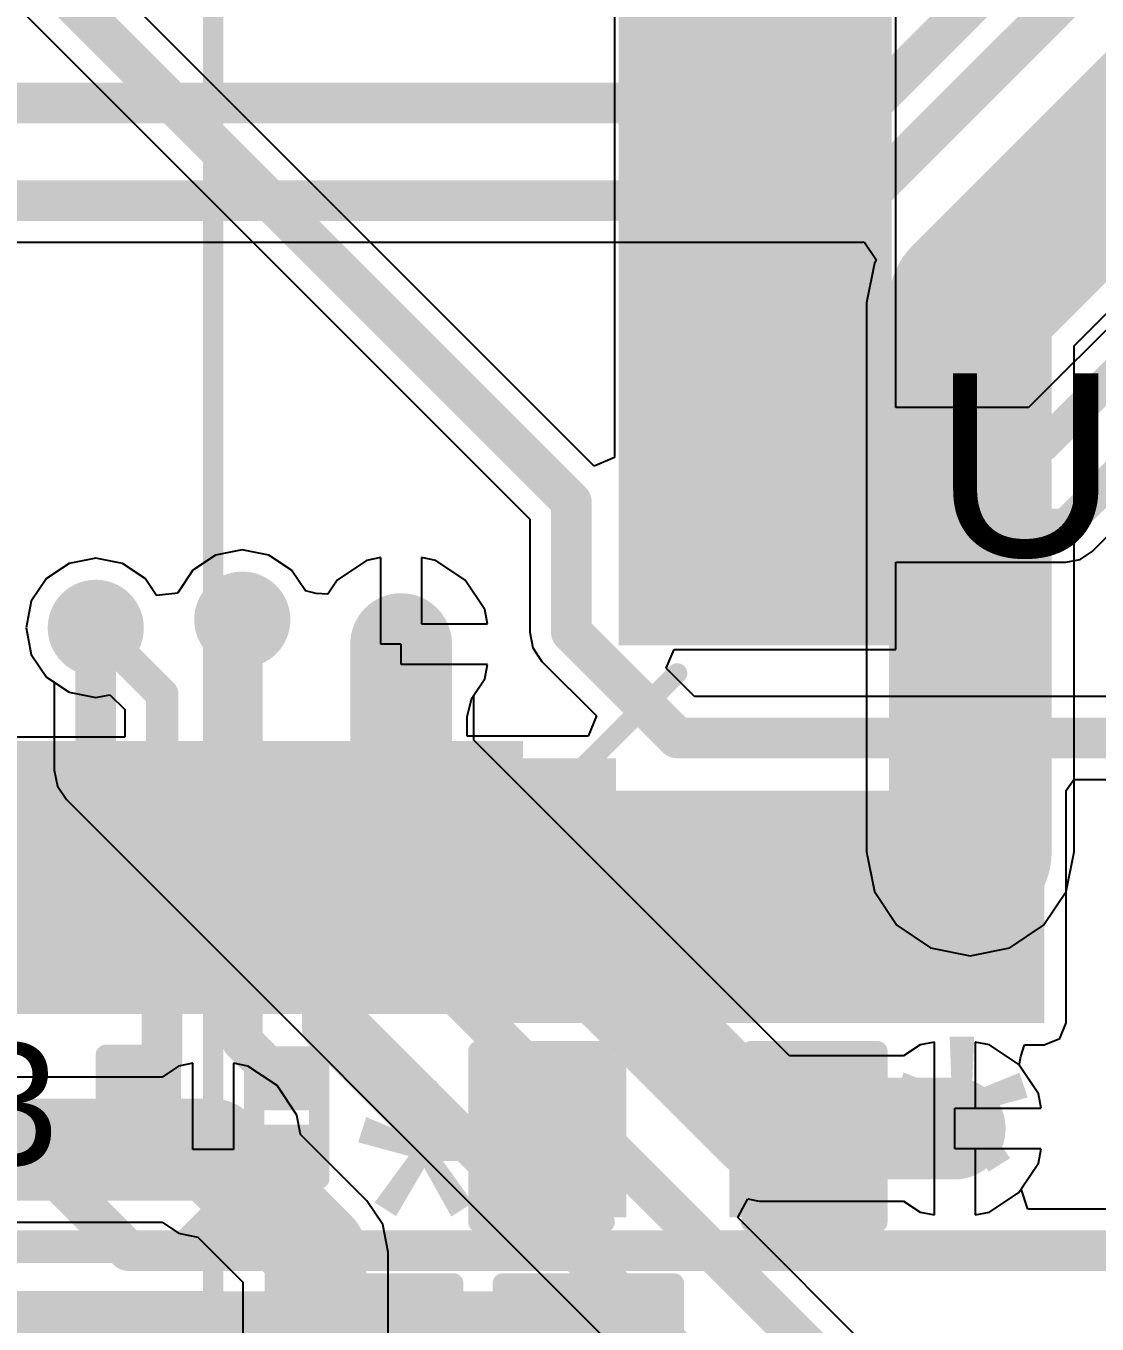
# Model space of a CAD drawing. Header units: millimetres. Extents: x -0.26 to 4.68, y -0.29 to 2.93.
# Drawn here: x 3.0868 to 3.35, y 0.939 to 1.2579 of the extents above; entities that cross this region are included whole.
import ezdxf

# ---------------------------------------------------------------- set-up
doc = ezdxf.new("R2010")
doc.units = ezdxf.units.MM
doc.header["$MEASUREMENT"] = 0
for name, color, linetype in [('BottomLayer', 5, 'Continuous'), ('BottomSolder', 6, 'Continuous'), ('Mechanical1', 6, 'Continuous'), ('TopLayer', 1, 'Continuous'), ('TopOverlay', 2, 'Continuous'), ('TopPaste', 8, 'Continuous'), ('TopSolder', 216, 'Continuous'), ('ViaHoleLayer', 16, 'Continuous')]:
    doc.layers.add(name, color=color, linetype=linetype)
doc.styles.add('Arial', font='arial.ttf', dxfattribs={"height": 0.2})

# ---------------------------------------------------------------- blocks, each defined once
blk = doc.blocks.new('TQFP_100_14_14__26')
at = {"layer": 'TopLayer'}
for points in [[(-0.23031, 0.33268), (-0.23031, 0.27362), (-0.24213, 0.27362), (-0.24213, 0.33268)], [(-0.21063, 0.33268), (-0.21063, 0.27362), (-0.22244, 0.27362), (-0.22244, 0.33268)], [(-0.19094, 0.33268), (-0.19094, 0.27362), (-0.20276, 0.27362), (-0.20276, 0.33268)], [(-0.17126, 0.33268), (-0.17126, 0.27362), (-0.18307, 0.27362), (-0.18307, 0.33268)], [(-0.15157, 0.33268), (-0.15157, 0.27362), (-0.16339, 0.27362), (-0.16339, 0.33268)], [(-0.13189, 0.33268), (-0.13189, 0.27362), (-0.1437, 0.27362), (-0.1437, 0.33268)], [(-0.33268, 0.24213), (-0.27362, 0.24213), (-0.27362, 0.23032), (-0.33268, 0.23032)], [(-0.33268, 0.22244), (-0.27362, 0.22244), (-0.27362, 0.21063), (-0.33268, 0.21063)], [(-0.33268, 0.20276), (-0.27362, 0.20276), (-0.27362, 0.19095), (-0.33268, 0.19095)], [(-0.33268, 0.18307), (-0.27362, 0.18307), (-0.27362, 0.17126), (-0.33268, 0.17126)], [(-0.33268, 0.16339), (-0.27362, 0.16339), (-0.27362, 0.15157), (-0.33268, 0.15157)], [(-0.33268, 0.1437), (-0.27362, 0.1437), (-0.27362, 0.13189), (-0.33268, 0.13189)], [(-0.33268, 0.12402), (-0.27362, 0.12402), (-0.27362, 0.1122), (-0.33268, 0.1122)], [(-0.33268, 0.10433), (-0.27362, 0.10433), (-0.27362, 0.09252), (-0.33268, 0.09252)]]:
    blk.add_hatch(color=1, dxfattribs=at).paths.add_polyline_path(points)
at = {"layer": 'TopPaste'}
for points in [[(-0.23031, 0.33268), (-0.23031, 0.27362), (-0.24213, 0.27362), (-0.24213, 0.33268)], [(-0.21063, 0.33268), (-0.21063, 0.27362), (-0.22244, 0.27362), (-0.22244, 0.33268)], [(-0.19094, 0.33268), (-0.19094, 0.27362), (-0.20276, 0.27362), (-0.20276, 0.33268)], [(-0.17126, 0.33268), (-0.17126, 0.27362), (-0.18307, 0.27362), (-0.18307, 0.33268)], [(-0.15157, 0.33268), (-0.15157, 0.27362), (-0.16339, 0.27362), (-0.16339, 0.33268)], [(-0.13189, 0.33268), (-0.13189, 0.27362), (-0.1437, 0.27362), (-0.1437, 0.33268)], [(-0.33268, 0.24213), (-0.27362, 0.24213), (-0.27362, 0.23032), (-0.33268, 0.23032)], [(-0.33268, 0.22244), (-0.27362, 0.22244), (-0.27362, 0.21063), (-0.33268, 0.21063)], [(-0.33268, 0.20276), (-0.27362, 0.20276), (-0.27362, 0.19095), (-0.33268, 0.19095)], [(-0.33268, 0.18307), (-0.27362, 0.18307), (-0.27362, 0.17126), (-0.33268, 0.17126)], [(-0.33268, 0.16339), (-0.27362, 0.16339), (-0.27362, 0.15157), (-0.33268, 0.15157)], [(-0.33268, 0.1437), (-0.27362, 0.1437), (-0.27362, 0.13189), (-0.33268, 0.13189)], [(-0.33268, 0.12402), (-0.27362, 0.12402), (-0.27362, 0.1122), (-0.33268, 0.1122)], [(-0.33268, 0.10433), (-0.27362, 0.10433), (-0.27362, 0.09252), (-0.33268, 0.09252)]]:
    blk.add_hatch(color=8, dxfattribs=at).paths.add_polyline_path(points)
at = {"layer": 'TopSolder'}
for points in [[(-0.22631, 0.33668), (-0.22631, 0.26962), (-0.24613, 0.26962), (-0.24613, 0.33668)], [(-0.20663, 0.33668), (-0.20663, 0.26962), (-0.22644, 0.26962), (-0.22644, 0.33668)], [(-0.18694, 0.33668), (-0.18694, 0.26962), (-0.20676, 0.26962), (-0.20676, 0.33668)], [(-0.16726, 0.33668), (-0.16726, 0.26962), (-0.18707, 0.26962), (-0.18707, 0.33668)], [(-0.14757, 0.33668), (-0.14757, 0.26962), (-0.16739, 0.26962), (-0.16739, 0.33668)], [(-0.12789, 0.33668), (-0.12789, 0.26962), (-0.1477, 0.26962), (-0.1477, 0.33668)], [(-0.1082, 0.33668), (-0.1082, 0.26962), (-0.12802, 0.26962), (-0.12802, 0.33668)], [(-0.33668, 0.24613), (-0.26962, 0.24613), (-0.26962, 0.22632), (-0.33668, 0.22632)], [(-0.33668, 0.22644), (-0.26962, 0.22644), (-0.26962, 0.20663), (-0.33668, 0.20663)], [(-0.33668, 0.20676), (-0.26962, 0.20676), (-0.26962, 0.18695), (-0.33668, 0.18695)], [(-0.33668, 0.18707), (-0.26962, 0.18707), (-0.26962, 0.16726), (-0.33668, 0.16726)], [(-0.33668, 0.16739), (-0.26962, 0.16739), (-0.26962, 0.14757), (-0.33668, 0.14757)], [(-0.33668, 0.1477), (-0.26962, 0.1477), (-0.26962, 0.12789), (-0.33668, 0.12789)], [(-0.33668, 0.12802), (-0.26962, 0.12802), (-0.26962, 0.1082), (-0.33668, 0.1082)], [(-0.33668, 0.10833), (-0.26962, 0.10833), (-0.26962, 0.08852), (-0.33668, 0.08852)]]:
    blk.add_hatch(color=216, dxfattribs=at).paths.add_polyline_path(points)
at = {"layer": 'TopOverlay', "const_width": 0.005}
for points in [[(-0.25, 0.287), (-0.284, 0.253)], [(-0.339, 0.237), (-0.344, 0.242)], [(-0.344, 0.242), (-0.344, 0.232)], [(-0.339, 0.237), (-0.344, 0.232)]]:
    blk.add_lwpolyline(points, dxfattribs=at)
at = {"layer": 'TopOverlay', "const_width": 0.0025}
for points in [[(-0.25125, 0.287, 1), (-0.24875, 0.287, 1)], [(-0.28525, 0.253, 1), (-0.28275, 0.253, 1)], [(-0.34525, 0.242, 1), (-0.34275, 0.242, 1)], [(-0.34525, 0.242, 1), (-0.34275, 0.242, 1)], [(-0.34025, 0.237, 1), (-0.33775, 0.237, 1)], [(-0.34025, 0.237, 1), (-0.33775, 0.237, 1)], [(-0.34525, 0.232, 1), (-0.34275, 0.232, 1)], [(-0.34525, 0.232, 1), (-0.34275, 0.232, 1)]]:
    blk.add_lwpolyline(points, format="xyb", close=True, dxfattribs=at)
blk = doc.blocks.new('14_TSSOP_31')
at = {"layer": 'TopLayer'}
for points in [[(-0.12992, 0.08563), (-0.08858, 0.08563), (-0.08858, 0.06791), (-0.12992, 0.06791)], [(0.08858, 0.08563), (0.12992, 0.08563), (0.12992, 0.06791), (0.08858, 0.06791)], [(-0.12992, 0.06004), (-0.08858, 0.06004), (-0.08858, 0.04232), (-0.12992, 0.04232)], [(0.08858, 0.06004), (0.12992, 0.06004), (0.12992, 0.04232), (0.08858, 0.04232)], [(-0.12992, 0.03445), (-0.08858, 0.03445), (-0.08858, 0.01673), (-0.12992, 0.01673)], [(0.08858, 0.03445), (0.12992, 0.03445), (0.12992, 0.01673), (0.08858, 0.01673)], [(-0.12992, 0.00886), (-0.08858, 0.00886), (-0.08858, -0.00886), (-0.12992, -0.00886)], [(0.08858, 0.00886), (0.12992, 0.00886), (0.12992, -0.00886), (0.08858, -0.00886)], [(-0.12992, -0.01673), (-0.08858, -0.01673), (-0.08858, -0.03445), (-0.12992, -0.03445)], [(0.08858, -0.01673), (0.12992, -0.01673), (0.12992, -0.03445), (0.08858, -0.03445)], [(-0.12992, -0.04232), (-0.08858, -0.04232), (-0.08858, -0.06004), (-0.12992, -0.06004)], [(0.08858, -0.04232), (0.12992, -0.04232), (0.12992, -0.06004), (0.08858, -0.06004)], [(-0.12992, -0.06791), (-0.08858, -0.06791), (-0.08858, -0.08563), (-0.12992, -0.08563)], [(0.08858, -0.06791), (0.12992, -0.06791), (0.12992, -0.08563), (0.08858, -0.08563)]]:
    blk.add_hatch(color=1, dxfattribs=at).paths.add_polyline_path(points)
at = {"layer": 'TopOverlay'}
blk.add_hatch(color=2, dxfattribs=at).paths.add_polyline_path([(-0.084, 0.068), (-0.073, 0.068), (-0.073, 0.086), (-0.084, 0.086)])
at = {"layer": 'TopPaste'}
for points in [[(-0.12992, 0.08563), (-0.08858, 0.08563), (-0.08858, 0.06791), (-0.12992, 0.06791)], [(0.08858, 0.08563), (0.12992, 0.08563), (0.12992, 0.06791), (0.08858, 0.06791)], [(-0.12992, 0.06004), (-0.08858, 0.06004), (-0.08858, 0.04232), (-0.12992, 0.04232)], [(0.08858, 0.06004), (0.12992, 0.06004), (0.12992, 0.04232), (0.08858, 0.04232)], [(-0.12992, 0.03445), (-0.08858, 0.03445), (-0.08858, 0.01673), (-0.12992, 0.01673)], [(0.08858, 0.03445), (0.12992, 0.03445), (0.12992, 0.01673), (0.08858, 0.01673)], [(-0.12992, 0.00886), (-0.08858, 0.00886), (-0.08858, -0.00886), (-0.12992, -0.00886)], [(0.08858, 0.00886), (0.12992, 0.00886), (0.12992, -0.00886), (0.08858, -0.00886)], [(-0.12992, -0.01673), (-0.08858, -0.01673), (-0.08858, -0.03445), (-0.12992, -0.03445)], [(0.08858, -0.01673), (0.12992, -0.01673), (0.12992, -0.03445), (0.08858, -0.03445)], [(-0.12992, -0.04232), (-0.08858, -0.04232), (-0.08858, -0.06004), (-0.12992, -0.06004)], [(0.08858, -0.04232), (0.12992, -0.04232), (0.12992, -0.06004), (0.08858, -0.06004)], [(-0.12992, -0.06791), (-0.08858, -0.06791), (-0.08858, -0.08563), (-0.12992, -0.08563)], [(0.08858, -0.06791), (0.12992, -0.06791), (0.12992, -0.08563), (0.08858, -0.08563)]]:
    blk.add_hatch(color=8, dxfattribs=at).paths.add_polyline_path(points)
at = {"layer": 'TopSolder'}
for points in [[(-0.13392, 0.08963), (-0.08458, 0.08963), (-0.08458, 0.06391), (-0.13392, 0.06391)], [(0.08458, 0.08963), (0.13392, 0.08963), (0.13392, 0.06391), (0.08458, 0.06391)], [(-0.13392, 0.06404), (-0.08458, 0.06404), (-0.08458, 0.03832), (-0.13392, 0.03832)], [(0.08458, 0.06404), (0.13392, 0.06404), (0.13392, 0.03832), (0.08458, 0.03832)], [(-0.13392, 0.03845), (-0.08458, 0.03845), (-0.08458, 0.01273), (-0.13392, 0.01273)], [(0.08458, 0.03845), (0.13392, 0.03845), (0.13392, 0.01273), (0.08458, 0.01273)], [(-0.13392, 0.01286), (-0.08458, 0.01286), (-0.08458, -0.01286), (-0.13392, -0.01286)], [(0.08458, 0.01286), (0.13392, 0.01286), (0.13392, -0.01286), (0.08458, -0.01286)], [(-0.13392, -0.01273), (-0.08458, -0.01273), (-0.08458, -0.03845), (-0.13392, -0.03845)], [(0.08458, -0.01273), (0.13392, -0.01273), (0.13392, -0.03845), (0.08458, -0.03845)], [(-0.13392, -0.03832), (-0.08458, -0.03832), (-0.08458, -0.06404), (-0.13392, -0.06404)], [(0.08458, -0.03832), (0.13392, -0.03832), (0.13392, -0.06404), (0.08458, -0.06404)], [(-0.13392, -0.06391), (-0.08458, -0.06391), (-0.08458, -0.08963), (-0.13392, -0.08963)], [(0.08458, -0.06391), (0.13392, -0.06391), (0.13392, -0.08963), (0.08458, -0.08963)]]:
    blk.add_hatch(color=216, dxfattribs=at).paths.add_polyline_path(points)
at = {"layer": 'TopOverlay'}
for points, const_width in [([(-0.09, 0.1), (-0.09, 0.092)], 0.005), ([(-0.09, 0.1), (0.09, 0.1)], 0.005), ([(0.09, 0.1), (0.09, 0.092)], 0.005), ([(-0.141, 0.082), (-0.141, 0.072)], 0.00787), ([(-0.141, 0.082), (-0.136, 0.077)], 0.00787), ([(-0.136, 0.077), (-0.141, 0.072)], 0.00787), ([(-0.09, -0.092), (-0.09, -0.1)], 0.005), ([(0.09, -0.092), (0.09, -0.1)], 0.005), ([(-0.09, -0.1), (0.09, -0.1)], 0.005)]:
    blk.add_lwpolyline(points, dxfattribs=dict(at, const_width=const_width))
for points, const_width in [([(-0.09125, 0.1, 1), (-0.08875, 0.1, 1)], 0.0025), ([(-0.09125, 0.1, 1), (-0.08875, 0.1, 1)], 0.0025), ([(0.08875, 0.1, 1), (0.09125, 0.1, 1)], 0.0025), ([(0.08875, 0.1, 1), (0.09125, 0.1, 1)], 0.0025), ([(-0.09125, 0.092, 1), (-0.08875, 0.092, 1)], 0.0025), ([(0.08875, 0.092, 1), (0.09125, 0.092, 1)], 0.0025), ([(-0.14297, 0.082, 1), (-0.13903, 0.082, 1)], 0.00394), ([(-0.14297, 0.082, 1), (-0.13903, 0.082, 1)], 0.00394), ([(-0.13797, 0.077, 1), (-0.13403, 0.077, 1)], 0.00394), ([(-0.13797, 0.077, 1), (-0.13403, 0.077, 1)], 0.00394), ([(-0.14297, 0.072, 1), (-0.13903, 0.072, 1)], 0.00394), ([(-0.14297, 0.072, 1), (-0.13903, 0.072, 1)], 0.00394), ([(-0.09125, -0.092, 1), (-0.08875, -0.092, 1)], 0.0025), ([(0.08875, -0.092, 1), (0.09125, -0.092, 1)], 0.0025), ([(-0.09125, -0.1, 1), (-0.08875, -0.1, 1)], 0.0025), ([(-0.09125, -0.1, 1), (-0.08875, -0.1, 1)], 0.0025), ([(0.08875, -0.1, 1), (0.09125, -0.1, 1)], 0.0025), ([(0.08875, -0.1, 1), (0.09125, -0.1, 1)], 0.0025)]:
    blk.add_lwpolyline(points, format="xyb", close=True, dxfattribs=dict(at, const_width=const_width))
blk = doc.blocks.new('R___0603_69')
at = {"layer": 'TopLayer'}
for points in [[(-0.015, 0.0175), (-0.015, -0.0175), (-0.045, -0.0175), (-0.045, 0.0175)], [(0.045, 0.0175), (0.045, -0.0175), (0.015, -0.0175), (0.015, 0.0175)]]:
    blk.add_hatch(color=1, dxfattribs=at).paths.add_polyline_path(points)
at = {"layer": 'TopPaste'}
for points in [[(-0.015, 0.0175), (-0.015, -0.0175), (-0.045, -0.0175), (-0.045, 0.0175)], [(0.045, 0.0175), (0.045, -0.0175), (0.015, -0.0175), (0.015, 0.0175)]]:
    blk.add_hatch(color=8, dxfattribs=at).paths.add_polyline_path(points)
at = {"layer": 'TopSolder'}
for points in [[(-0.011, 0.0215), (-0.011, -0.0215), (-0.049, -0.0215), (-0.049, 0.0215)], [(0.049, 0.0215), (0.049, -0.0215), (0.011, -0.0215), (0.011, 0.0215)]]:
    blk.add_hatch(color=216, dxfattribs=at).paths.add_polyline_path(points)
at = {"layer": 'TopOverlay', "const_width": 0.005}
for points in [[(-0.048, 0.021), (-0.048, -0.021)], [(-0.048, 0.021), (0.048, 0.021)], [(0.048, 0.021), (0.048, -0.021)], [(-0.048, -0.021), (0.048, -0.021)]]:
    blk.add_lwpolyline(points, dxfattribs=at)
at = {"layer": 'TopOverlay', "const_width": 0.0025}
for points in [[(-0.04925, 0.021, 1), (-0.04675, 0.021, 1)], [(-0.04925, 0.021, 1), (-0.04675, 0.021, 1)], [(0.04675, 0.021, 1), (0.04925, 0.021, 1)], [(0.04675, 0.021, 1), (0.04925, 0.021, 1)], [(-0.04925, -0.021, 1), (-0.04675, -0.021, 1)], [(-0.04925, -0.021, 1), (-0.04675, -0.021, 1)], [(0.04675, -0.021, 1), (0.04925, -0.021, 1)], [(0.04675, -0.021, 1), (0.04925, -0.021, 1)]]:
    blk.add_lwpolyline(points, format="xyb", close=True, dxfattribs=at)
blk = doc.blocks.new('1_5_____RGB_OLED_97')
at = {"layer": 'Mechanical1', "const_width": 0.005}
blk.add_lwpolyline([(0.74, -1.666), (-0.74, -1.666)], dxfattribs=at)
blk = doc.blocks.new('DSN0603_2_127')
at = {"layer": 'TopLayer'}
for points in [[(-0.01181, 0.00472), (-0.00394, 0.00472), (-0.00394, -0.00472), (-0.01181, -0.00472)], [(0.00394, 0.00472), (0.01181, 0.00472), (0.01181, -0.00472), (0.00394, -0.00472)]]:
    blk.add_hatch(color=1, dxfattribs=at).paths.add_polyline_path(points)
at = {"layer": 'TopPaste'}
for points in [[(-0.01181, 0.00472), (-0.00394, 0.00472), (-0.00394, -0.00472), (-0.01181, -0.00472)], [(0.00394, 0.00472), (0.01181, 0.00472), (0.01181, -0.00472), (0.00394, -0.00472)]]:
    blk.add_hatch(color=8, dxfattribs=at).paths.add_polyline_path(points)
at = {"layer": 'TopSolder'}
for points in [[(-0.01398, 0.00689), (-0.00177, 0.00689), (-0.00177, -0.00689), (-0.01398, -0.00689)], [(0.00177, 0.00689), (0.01398, 0.00689), (0.01398, -0.00689), (0.00177, -0.00689)]]:
    blk.add_hatch(color=216, dxfattribs=at).paths.add_polyline_path(points)
at = {"layer": 'TopOverlay', "const_width": 0.005}
for points in [[(0.015, 0.008), (-0.015, 0.008)], [(-0.015, -0.008), (-0.015, 0.008)], [(0.015, -0.008), (0.015, 0.008)], [(0.015, -0.008), (-0.015, -0.008)]]:
    blk.add_lwpolyline(points, dxfattribs=at)
at = {"layer": 'TopOverlay', "const_width": 0.0025}
for points in [[(-0.01625, 0.008, 1), (-0.01375, 0.008, 1)], [(-0.01625, 0.008, 1), (-0.01375, 0.008, 1)], [(0.01375, 0.008, 1), (0.01625, 0.008, 1)], [(0.01375, 0.008, 1), (0.01625, 0.008, 1)], [(-0.01625, -0.008, 1), (-0.01375, -0.008, 1)], [(-0.01625, -0.008, 1), (-0.01375, -0.008, 1)], [(0.01375, -0.008, 1), (0.01625, -0.008, 1)], [(0.01375, -0.008, 1), (0.01625, -0.008, 1)]]:
    blk.add_lwpolyline(points, format="xyb", close=True, dxfattribs=at)
blk = doc.blocks.new('DSN0603_2_128')
at = {"layer": 'TopLayer'}
for points in [[(-0.01181, 0.00472), (-0.00394, 0.00472), (-0.00394, -0.00472), (-0.01181, -0.00472)], [(0.00394, 0.00472), (0.01181, 0.00472), (0.01181, -0.00472), (0.00394, -0.00472)]]:
    blk.add_hatch(color=1, dxfattribs=at).paths.add_polyline_path(points)
at = {"layer": 'TopPaste'}
for points in [[(-0.01181, 0.00472), (-0.00394, 0.00472), (-0.00394, -0.00472), (-0.01181, -0.00472)], [(0.00394, 0.00472), (0.01181, 0.00472), (0.01181, -0.00472), (0.00394, -0.00472)]]:
    blk.add_hatch(color=8, dxfattribs=at).paths.add_polyline_path(points)
at = {"layer": 'TopSolder'}
for points in [[(-0.01398, 0.00689), (-0.00177, 0.00689), (-0.00177, -0.00689), (-0.01398, -0.00689)], [(0.00177, 0.00689), (0.01398, 0.00689), (0.01398, -0.00689), (0.00177, -0.00689)]]:
    blk.add_hatch(color=216, dxfattribs=at).paths.add_polyline_path(points)
at = {"layer": 'TopOverlay', "const_width": 0.005}
for points in [[(0.015, 0.008), (-0.015, 0.008)], [(-0.015, -0.008), (-0.015, 0.008)], [(0.015, -0.008), (0.015, 0.008)], [(0.015, -0.008), (-0.015, -0.008)]]:
    blk.add_lwpolyline(points, dxfattribs=at)
at = {"layer": 'TopOverlay', "const_width": 0.0025}
for points in [[(-0.01625, 0.008, 1), (-0.01375, 0.008, 1)], [(-0.01625, 0.008, 1), (-0.01375, 0.008, 1)], [(0.01375, 0.008, 1), (0.01625, 0.008, 1)], [(0.01375, 0.008, 1), (0.01625, 0.008, 1)], [(-0.01625, -0.008, 1), (-0.01375, -0.008, 1)], [(-0.01625, -0.008, 1), (-0.01375, -0.008, 1)], [(0.01375, -0.008, 1), (0.01625, -0.008, 1)], [(0.01375, -0.008, 1), (0.01625, -0.008, 1)]]:
    blk.add_lwpolyline(points, format="xyb", close=True, dxfattribs=at)
blk = doc.blocks.new('C___0603_154')
at = {"layer": 'TopLayer'}
for points in [[(-0.015, 0.0175), (-0.015, -0.0175), (-0.045, -0.0175), (-0.045, 0.0175)], [(0.045, 0.0175), (0.045, -0.0175), (0.015, -0.0175), (0.015, 0.0175)]]:
    blk.add_hatch(color=1, dxfattribs=at).paths.add_polyline_path(points)
at = {"layer": 'TopPaste'}
for points in [[(-0.015, 0.0175), (-0.015, -0.0175), (-0.045, -0.0175), (-0.045, 0.0175)], [(0.045, 0.0175), (0.045, -0.0175), (0.015, -0.0175), (0.015, 0.0175)]]:
    blk.add_hatch(color=8, dxfattribs=at).paths.add_polyline_path(points)
at = {"layer": 'TopSolder'}
for points in [[(-0.01264, 0.01986), (-0.01264, -0.01986), (-0.04736, -0.01986), (-0.04736, 0.01986)], [(0.04736, 0.01986), (0.04736, -0.01986), (0.01264, -0.01986), (0.01264, 0.01986)]]:
    blk.add_hatch(color=216, dxfattribs=at).paths.add_polyline_path(points)
at = {"layer": 'TopOverlay', "const_width": 0.005}
for points in [[(-0.049, 0.021), (-0.018, 0.021)], [(-0.049, -0.021), (-0.049, 0.021)], [(0.018, 0.021), (0.049, 0.021)], [(0.049, -0.021), (0.049, 0.021)], [(-0.049, -0.021), (-0.018, -0.021)], [(0.018, -0.021), (0.049, -0.021)]]:
    blk.add_lwpolyline(points, dxfattribs=at)
at = {"layer": 'TopOverlay', "const_width": 0.0025}
for points in [[(-0.05025, 0.021, 1), (-0.04775, 0.021, 1)], [(-0.05025, 0.021, 1), (-0.04775, 0.021, 1)], [(-0.01925, 0.021, 1), (-0.01675, 0.021, 1)], [(0.01675, 0.021, 1), (0.01925, 0.021, 1)], [(0.04775, 0.021, 1), (0.05025, 0.021, 1)], [(0.04775, 0.021, 1), (0.05025, 0.021, 1)], [(-0.05025, -0.021, 1), (-0.04775, -0.021, 1)], [(-0.05025, -0.021, 1), (-0.04775, -0.021, 1)], [(-0.01925, -0.021, 1), (-0.01675, -0.021, 1)], [(0.01675, -0.021, 1), (0.01925, -0.021, 1)], [(0.04775, -0.021, 1), (0.05025, -0.021, 1)], [(0.04775, -0.021, 1), (0.05025, -0.021, 1)]]:
    blk.add_lwpolyline(points, format="xyb", close=True, dxfattribs=at)
blk = doc.blocks.new('C___0603_182')
at = {"layer": 'TopLayer'}
for points in [[(-0.015, 0.0175), (-0.015, -0.0175), (-0.045, -0.0175), (-0.045, 0.0175)], [(0.045, 0.0175), (0.045, -0.0175), (0.015, -0.0175), (0.015, 0.0175)]]:
    blk.add_hatch(color=1, dxfattribs=at).paths.add_polyline_path(points)
at = {"layer": 'TopPaste'}
for points in [[(-0.015, 0.0175), (-0.015, -0.0175), (-0.045, -0.0175), (-0.045, 0.0175)], [(0.045, 0.0175), (0.045, -0.0175), (0.015, -0.0175), (0.015, 0.0175)]]:
    blk.add_hatch(color=8, dxfattribs=at).paths.add_polyline_path(points)
at = {"layer": 'TopSolder'}
for points in [[(-0.01264, 0.01986), (-0.01264, -0.01986), (-0.04736, -0.01986), (-0.04736, 0.01986)], [(0.04736, 0.01986), (0.04736, -0.01986), (0.01264, -0.01986), (0.01264, 0.01986)]]:
    blk.add_hatch(color=216, dxfattribs=at).paths.add_polyline_path(points)
at = {"layer": 'TopOverlay', "const_width": 0.005}
for points in [[(-0.049, 0.021), (-0.049, -0.021)], [(-0.049, 0.021), (-0.018, 0.021)], [(0.018, 0.021), (0.049, 0.021)], [(0.049, 0.021), (0.049, -0.021)], [(-0.049, -0.021), (-0.018, -0.021)], [(0.018, -0.021), (0.049, -0.021)]]:
    blk.add_lwpolyline(points, dxfattribs=at)
at = {"layer": 'TopOverlay', "const_width": 0.0025}
for points in [[(-0.05025, 0.021, 1), (-0.04775, 0.021, 1)], [(-0.05025, 0.021, 1), (-0.04775, 0.021, 1)], [(-0.01925, 0.021, 1), (-0.01675, 0.021, 1)], [(0.01675, 0.021, 1), (0.01925, 0.021, 1)], [(0.04775, 0.021, 1), (0.05025, 0.021, 1)], [(0.04775, 0.021, 1), (0.05025, 0.021, 1)], [(-0.05025, -0.021, 1), (-0.04775, -0.021, 1)], [(-0.05025, -0.021, 1), (-0.04775, -0.021, 1)], [(-0.01925, -0.021, 1), (-0.01675, -0.021, 1)], [(0.01675, -0.021, 1), (0.01925, -0.021, 1)], [(0.04775, -0.021, 1), (0.05025, -0.021, 1)], [(0.04775, -0.021, 1), (0.05025, -0.021, 1)]]:
    blk.add_lwpolyline(points, format="xyb", close=True, dxfattribs=at)

msp = doc.modelspace()

# ---------------------------------------------------------------- hatches: boundary and pattern name
at = {"layer": 'BottomLayer'}
h = msp.add_hatch(color=5, dxfattribs=at)
edge = h.paths.add_edge_path()
edge.add_arc((3.13999, 1.11201), 0.01181, 0, 360)
h = msp.add_hatch(color=5, dxfattribs=at)
edge = h.paths.add_edge_path()
edge.add_arc((3.104, 1.11), 0.01181, 0, 360)
h = msp.add_hatch(color=5, dxfattribs=at)
edge = h.paths.add_edge_path()
edge.add_arc((3.179, 1.106), 0.01181, 0, 360)
h = msp.add_hatch(color=5, dxfattribs=at)
edge = h.paths.add_edge_path()
edge.add_arc((3.31882, 1.05495), 0.01181, 0, 360)
h = msp.add_hatch(color=5, dxfattribs=at)
edge = h.paths.add_edge_path()
edge.add_arc((3.315, 0.987), 0.01181, 0, 360)
h = msp.add_hatch(color=5, dxfattribs=at)
edge = h.paths.add_edge_path()
edge.add_arc((3.13282, 0.98181), 0.01181, 0, 360)
at = {"layer": 'BottomSolder'}
h = msp.add_hatch(color=6, dxfattribs=at)
edge = h.paths.add_edge_path()
edge.add_arc((3.13999, 1.11201), 0.00591, 0, 360)
h = msp.add_hatch(color=6, dxfattribs=at)
edge = h.paths.add_edge_path()
edge.add_arc((3.104, 1.11), 0.00591, 0, 360)
h = msp.add_hatch(color=6, dxfattribs=at)
edge = h.paths.add_edge_path()
edge.add_arc((3.179, 1.106), 0.00591, 0, 360)
h = msp.add_hatch(color=6, dxfattribs=at)
edge = h.paths.add_edge_path()
edge.add_arc((3.31882, 1.05495), 0.00591, 0, 360)
h = msp.add_hatch(color=6, dxfattribs=at)
edge = h.paths.add_edge_path()
edge.add_arc((3.315, 0.987), 0.00591, 0, 360)
h = msp.add_hatch(color=6, dxfattribs=at)
edge = h.paths.add_edge_path()
edge.add_arc((3.13282, 0.98181), 0.00591, 0, 360)
at = {"layer": 'TopLayer'}
h = msp.add_hatch(color=1, dxfattribs=at)
edge = h.paths.add_edge_path()
edge.add_arc((3.13999, 1.11201), 0.01181, 0, 360)
h = msp.add_hatch(color=1, dxfattribs=at)
edge = h.paths.add_edge_path()
edge.add_arc((3.104, 1.11), 0.01181, 0, 360)
h = msp.add_hatch(color=1, dxfattribs=at)
edge = h.paths.add_edge_path()
edge.add_arc((3.179, 1.106), 0.01181, 0, 360)
for points in [[(3.19282, 1.01295), (3.23182, 1.01295), (3.23182, 1.07795), (3.19282, 1.07795)], [(3.22682, 1.01295), (3.337, 1.01295), (3.337, 1.07), (3.22682, 1.07)], [(3.10904, 0.898), (3.244, 0.898), (3.244, 0.947), (3.10904, 0.947)]]:
    msp.add_hatch(color=1, dxfattribs=at).paths.add_polyline_path(points)
h = msp.add_hatch(color=1, dxfattribs=at)
edge = h.paths.add_edge_path()
edge.add_arc((3.31882, 1.05495), 0.01181, 0, 360)
h = msp.add_hatch(color=1, dxfattribs=at)
edge = h.paths.add_edge_path()
edge.add_arc((3.315, 0.987), 0.01181, 0, 360)
h = msp.add_hatch(color=1, dxfattribs=at)
edge = h.paths.add_edge_path()
edge.add_arc((3.13282, 0.98181), 0.01181, 0, 360)
at = {"layer": 'TopSolder'}
h = msp.add_hatch(color=216, dxfattribs=at)
edge = h.paths.add_edge_path()
edge.add_arc((3.13999, 1.11201), 0.00591, 0, 360)
h = msp.add_hatch(color=216, dxfattribs=at)
edge = h.paths.add_edge_path()
edge.add_arc((3.104, 1.11), 0.00591, 0, 360)
h = msp.add_hatch(color=216, dxfattribs=at)
edge = h.paths.add_edge_path()
edge.add_arc((3.179, 1.106), 0.00591, 0, 360)
h = msp.add_hatch(color=216, dxfattribs=at)
edge = h.paths.add_edge_path()
edge.add_arc((3.31882, 1.05495), 0.00591, 0, 360)
h = msp.add_hatch(color=216, dxfattribs=at)
edge = h.paths.add_edge_path()
edge.add_arc((3.315, 0.987), 0.00591, 0, 360)
h = msp.add_hatch(color=216, dxfattribs=at)
edge = h.paths.add_edge_path()
edge.add_arc((3.13282, 0.98181), 0.00591, 0, 360)
at = {"layer": 'ViaHoleLayer'}
h = msp.add_hatch(color=16, dxfattribs=at)
edge = h.paths.add_edge_path()
edge.add_arc((3.13999, 1.11201), 0.00591, 0, 360)
h = msp.add_hatch(color=16, dxfattribs=at)
edge = h.paths.add_edge_path()
edge.add_arc((3.104, 1.11), 0.00591, 0, 360)
h = msp.add_hatch(color=16, dxfattribs=at)
edge = h.paths.add_edge_path()
edge.add_arc((3.179, 1.106), 0.00591, 0, 360)
h = msp.add_hatch(color=16, dxfattribs=at)
edge = h.paths.add_edge_path()
edge.add_arc((3.31882, 1.05495), 0.00591, 0, 360)
h = msp.add_hatch(color=16, dxfattribs=at)
edge = h.paths.add_edge_path()
edge.add_arc((3.315, 0.987), 0.00591, 0, 360)
h = msp.add_hatch(color=16, dxfattribs=at)
edge = h.paths.add_edge_path()
edge.add_arc((3.13282, 0.98181), 0.00591, 0, 360)

# ---------------------------------------------------------------- linework, layer by layer
at = {"layer": 'BottomLayer'}
for p, q in [((3.34431, 1.17926), (3.39202, 1.22698)), ((3.01623, 1.20475), (3.29243, 1.20475)), ((3.29243, 1.20475), (3.29276, 1.20482)), ((3.29276, 1.20482), (3.29577, 1.20032)), ((3.29527, 1.19958), (3.29333, 1.18982)), ((3.29577, 1.20032), (3.29527, 1.19958)), ((3.29333, 1.18982), (3.29333, 1.05495)), ((3.34431, 1.05495), (3.34431, 1.17926)), ((3.13999, 1.12915), (3.13343, 1.12785)), ((3.14655, 1.12785), (3.13999, 1.12915)), ((3.09744, 1.12584), (3.09188, 1.12212)), ((3.104, 1.12714), (3.09744, 1.12584)), ((3.11056, 1.12584), (3.104, 1.12714)), ((3.11612, 1.12212), (3.11056, 1.12584)), ((3.13343, 1.12785), (3.12787, 1.12413)), ((3.15211, 1.12413), (3.14655, 1.12785)), ((3.17049, 1.12655), (3.16328, 1.12172)), ((3.174, 1.12724), (3.17049, 1.12655)), ((3.174, 1.106), (3.174, 1.12724)), ((3.18751, 1.12655), (3.184, 1.12724)), ((3.184, 1.12724), (3.184, 1.111)), ((3.19472, 1.12172), (3.18751, 1.12655)), ((3.12787, 1.12413), (3.12415, 1.11857)), ((3.15549, 1.11907), (3.15211, 1.12413)), ((3.09188, 1.12212), (3.08816, 1.11656)), ((3.11893, 1.11792), (3.11612, 1.12212)), ((3.16328, 1.12172), (3.16098, 1.11829)), ((3.19955, 1.11451), (3.19472, 1.12172)), ((3.08816, 1.11656), (3.08686, 1.11)), ((3.12415, 1.11855), (3.11893, 1.11792)), ((3.12415, 1.11857), (3.12415, 1.11855)), ((3.15813, 1.11844), (3.15549, 1.11907)), ((3.16098, 1.11829), (3.15813, 1.11844)), ((3.20024, 1.111), (3.19955, 1.11451)), ((3.08686, 1.11), (3.08816, 1.10344)), ((3.184, 1.111), (3.20024, 1.111)), ((3.08816, 1.10344), (3.09188, 1.09788)), ((3.179, 1.106), (3.174, 1.106)), ((3.179, 1.101), (3.179, 1.106)), ((3.20024, 1.101), (3.179, 1.101)), ((3.19955, 1.09749), (3.20024, 1.101)), ((3.09188, 1.09788), (3.0938, 1.09659)), ((3.19684, 1.09344), (3.19955, 1.09749)), ((3.0938, 1.09659), (3.0938, 1.075)), ((3.19684, 1.08239), (3.19684, 1.09344)), ((3.27439, 1.00484), (3.19684, 1.08239)), ((3.0938, 1.075), (3.09458, 1.0711)), ((3.09458, 1.0711), (3.09679, 1.06779)), ((3.09679, 1.06779), (3.29431, 0.87027)), ((3.29333, 1.05495), (3.29527, 1.04519)), ((3.34237, 1.04519), (3.34431, 1.05495)), ((3.29527, 1.04519), (3.3008, 1.03692)), ((3.33685, 1.03692), (3.34237, 1.04519)), ((3.3008, 1.03692), (3.30907, 1.0314)), ((3.32858, 1.0314), (3.33685, 1.03692)), ((3.30907, 1.0314), (3.31882, 1.02946)), ((3.31882, 1.02946), (3.32858, 1.0314)), ((3.31, 1.00824), (3.30649, 1.00755)), ((3.31, 0.987), (3.31, 1.00824)), ((3.32351, 1.00755), (3.32, 1.00824)), ((3.32, 1.00824), (3.32, 0.992)), ((3.30244, 1.00484), (3.27439, 1.00484)), ((3.30649, 1.00755), (3.30244, 1.00484)), ((3.33072, 1.00272), (3.32351, 1.00755)), ((3.12431, 1.00235), (3.12027, 0.99965)), ((3.12782, 1.00305), (3.12431, 1.00235)), ((3.12782, 0.98181), (3.12782, 1.00305)), ((3.14133, 1.00235), (3.13782, 1.00305)), ((3.13782, 1.00305), (3.13782, 0.98181)), ((3.14855, 0.99753), (3.14133, 1.00235)), ((3.33555, 0.99551), (3.33072, 1.00272)), ((3.12027, 0.99965), (2.90245, 0.99965)), ((3.15337, 0.99032), (3.14855, 0.99753)), ((3.33624, 0.992), (3.33555, 0.99551)), ((3.32, 0.992), (3.33624, 0.992)), ((3.15432, 0.98555), (3.15337, 0.99032)), ((3.17062, 0.96925), (3.15432, 0.98555)), ((3.31, 0.96576), (3.31, 0.987)), ((3.13782, 0.98181), (3.12782, 0.98181)), ((3.33624, 0.982), (3.32, 0.982)), ((3.32, 0.982), (3.32, 0.96576)), ((3.33555, 0.97849), (3.33624, 0.982)), ((3.33072, 0.97128), (3.33555, 0.97849)), ((3.26171, 0.96511), (3.26418, 0.96972)), ((3.26418, 0.96972), (3.267, 0.96916)), ((3.32351, 0.96645), (3.33072, 0.97128)), ((3.17448, 0.96346), (3.17062, 0.96925)), ((3.267, 0.96916), (3.267, 0.96916)), ((3.267, 0.96916), (3.30244, 0.96916)), ((3.30244, 0.96916), (3.30649, 0.96645)), ((3.30649, 0.96645), (3.31, 0.96576)), ((3.32, 0.96576), (3.32351, 0.96645)), ((2.89, 0.96396), (3.12027, 0.96396)), ((3.12027, 0.96396), (3.12431, 0.96126)), ((3.17584, 0.95663), (3.17448, 0.96346)), ((3.34214, 0.88469), (3.26171, 0.96511)), ((3.12431, 0.96126), (3.12908, 0.96031)), ((3.12908, 0.96031), (3.14016, 0.94924)), ((3.17584, 0.89564), (3.17584, 0.95663)), ((3.17584, 0.95663), (3.17584, 0.95663)), ((3.14016, 0.94924), (3.14016, 0.90347))]:
    msp.add_line(p, q, dxfattribs=at)
for points, const_width in [([(3.29482, 1.23895), (3.353, 1.29713)], 0.01), ([(3.29243, 1.21495), (3.37, 1.29252)], 0.01), ([(3.31882, 1.18982), (3.374, 1.245)], 0.04), ([(3.05282, 1.23895), (3.29482, 1.23895)], 0.01), ([(3.00282, 1.21495), (3.29243, 1.21495)], 0.01), ([(3.31882, 1.05495), (3.31882, 1.18982)], 0.04), ([(3.13999, 1.07242), (3.13999, 1.11201)], 0.01), ([(3.179, 1.075), (3.179, 1.106)], 0.025), ([(3.104, 1.075), (3.104, 1.11)], 0.01), ([(3.179, 1.075), (3.267, 0.987)], 0.025), ([(3.104, 1.075), (3.311, 0.868)], 0.01), ([(3.13999, 1.07242), (3.34441, 0.868)], 0.01), ([(3.267, 0.987), (3.315, 0.987)], 0.025), ([(2.88969, 0.98181), (3.13282, 0.98181)], 0.025), ([(3.13282, 0.98181), (3.158, 0.95663)], 0.025), ([(3.158, 0.89564), (3.158, 0.95663)], 0.025)]:
    msp.add_lwpolyline(points, dxfattribs=dict(at, const_width=const_width))
for points, const_width in [([(3.29232, 1.23895, 1), (3.29732, 1.23895, 1)], 0.005), ([(3.29232, 1.23895, 1), (3.29732, 1.23895, 1)], 0.005), ([(3.28993, 1.21495, 1), (3.29493, 1.21495, 1)], 0.005), ([(3.28993, 1.21495, 1), (3.29493, 1.21495, 1)], 0.005), ([(3.30882, 1.18982, 1), (3.32882, 1.18982, 1)], 0.02), ([(3.30882, 1.18982, 1), (3.32882, 1.18982, 1)], 0.02), ([(3.13749, 1.11201, 1), (3.14249, 1.11201, 1)], 0.005), ([(3.17275, 1.106, 1), (3.18525, 1.106, 1)], 0.0125), ([(3.1015, 1.11, 1), (3.1065, 1.11, 1)], 0.005), ([(3.17275, 1.075, 1), (3.18525, 1.075, 1)], 0.0125), ([(3.17275, 1.075, 1), (3.18525, 1.075, 1)], 0.0125), ([(3.1015, 1.075, 1), (3.1065, 1.075, 1)], 0.005), ([(3.1015, 1.075, 1), (3.1065, 1.075, 1)], 0.005), ([(3.13749, 1.07242, 1), (3.14249, 1.07242, 1)], 0.005), ([(3.13749, 1.07242, 1), (3.14249, 1.07242, 1)], 0.005), ([(3.30882, 1.05495, 1), (3.32882, 1.05495, 1)], 0.02), ([(3.26075, 0.987, 1), (3.27325, 0.987, 1)], 0.0125), ([(3.26075, 0.987, 1), (3.27325, 0.987, 1)], 0.0125), ([(3.30875, 0.987, 1), (3.32125, 0.987, 1)], 0.0125), ([(3.12657, 0.98181, 1), (3.13907, 0.98181, 1)], 0.0125), ([(3.12657, 0.98181, 1), (3.13907, 0.98181, 1)], 0.0125), ([(3.15175, 0.95663, 1), (3.16425, 0.95663, 1)], 0.0125), ([(3.15175, 0.95663, 1), (3.16425, 0.95663, 1)], 0.0125)]:
    msp.add_lwpolyline(points, format="xyb", close=True, dxfattribs=dict(at, const_width=const_width))
at = {"layer": 'TopLayer'}
for p, q in [((3.22644, 1.14975), (2.89881, 1.47738)), ((2.88738, 1.45997), (3.21063, 1.13673)), ((3.23144, 1.28162), (3.23144, 1.24247)), ((3.3005, 1.24247), (3.3005, 1.28153)), ((3.41446, 1.24544), (3.33315, 1.16412)), ((3.23144, 1.24247), (3.23144, 1.2031)), ((3.3005, 1.2031), (3.3005, 1.24247)), ((3.23144, 1.2031), (3.23144, 1.15182)), ((3.3005, 1.16412), (3.3005, 1.2031)), ((3.34875, 1.12877), (3.41675, 1.19677)), ((3.33315, 1.16412), (3.3005, 1.16412)), ((3.23144, 1.15182), (3.22644, 1.14975)), ((3.21063, 1.13673), (3.21063, 1.10895)), ((3.13999, 1.12915), (3.13343, 1.12785)), ((3.14655, 1.12785), (3.13999, 1.12915)), ((3.09744, 1.12584), (3.09188, 1.12212)), ((3.104, 1.12714), (3.09744, 1.12584)), ((3.11056, 1.12584), (3.104, 1.12714)), ((3.11612, 1.12212), (3.11056, 1.12584)), ((3.13343, 1.12785), (3.12787, 1.12413)), ((3.15211, 1.12413), (3.14655, 1.12785)), ((3.17049, 1.12655), (3.16328, 1.12172)), ((3.174, 1.12724), (3.17049, 1.12655)), ((3.174, 1.106), (3.174, 1.12724)), ((3.18751, 1.12655), (3.184, 1.12724)), ((3.184, 1.12724), (3.184, 1.111)), ((3.19472, 1.12172), (3.18751, 1.12655)), ((3.3005, 1.10467), (3.3005, 1.12609)), ((3.3005, 1.12609), (3.34226, 1.12609)), ((3.34226, 1.12609), (3.34578, 1.12679)), ((3.34578, 1.12679), (3.34875, 1.12877)), ((3.12787, 1.12413), (3.12415, 1.11857)), ((3.15549, 1.11907), (3.15211, 1.12413)), ((3.09188, 1.12212), (3.08816, 1.11656)), ((3.11893, 1.11792), (3.11612, 1.12212)), ((3.16328, 1.12172), (3.16098, 1.11829)), ((3.19955, 1.11451), (3.19472, 1.12172)), ((3.08816, 1.11656), (3.08686, 1.11)), ((3.12415, 1.11855), (3.11893, 1.11792)), ((3.12415, 1.11857), (3.12415, 1.11855)), ((3.15813, 1.11844), (3.15549, 1.11907)), ((3.16098, 1.11829), (3.15813, 1.11844)), ((3.20024, 1.111), (3.19955, 1.11451)), ((3.08686, 1.11), (3.08816, 1.10344)), ((3.184, 1.111), (3.20024, 1.111)), ((3.21063, 1.10895), (3.2114, 1.10505)), ((3.08816, 1.10344), (3.09188, 1.09788)), ((3.179, 1.106), (3.174, 1.106)), ((3.179, 1.101), (3.179, 1.106)), ((3.2114, 1.10505), (3.21361, 1.10174)), ((3.24414, 1.10005), (3.24605, 1.10467)), ((3.24605, 1.10467), (3.3005, 1.10467)), ((3.20024, 1.101), (3.179, 1.101)), ((3.19955, 1.09749), (3.20024, 1.101)), ((3.21361, 1.10174), (3.22699, 1.08836)), ((3.09188, 1.09788), (3.09744, 1.09416)), ((3.19636, 1.09272), (3.19955, 1.09749)), ((3.25105, 1.09314), (3.24414, 1.10005)), ((3.09744, 1.09416), (3.104, 1.09286)), ((3.104, 1.09286), (3.10747, 1.09355)), ((3.10747, 1.09355), (3.11113, 1.0899)), ((3.19526, 1.08818), (3.19636, 1.09272)), ((3.36342, 1.09314), (3.25105, 1.09314)), ((3.11113, 1.0899), (3.11113, 1.08318)), ((3.19526, 1.08336), (3.19526, 1.08818)), ((3.19526, 1.08818), (3.19526, 1.08818)), ((3.22699, 1.08836), (3.22492, 1.08336)), ((3.11113, 1.08318), (3.05176, 1.08318)), ((3.22492, 1.08336), (3.19526, 1.08336)), ((3.34241, 1.07), (3.34425, 1.07275)), ((3.34425, 1.07275), (3.36342, 1.07275)), ((3.34241, 1.01295), (3.34241, 1.07)), ((3.34083, 1.00912), (3.34241, 1.01295)), ((3.337, 1.00754), (3.34083, 1.00912)), ((3.33085, 1.00254), (3.33128, 1.00472)), ((3.33128, 1.00472), (3.33214, 1.00754)), ((3.33214, 1.00754), (3.337, 1.00754)), ((3.33555, 0.99551), (3.33085, 1.00254)), ((3.33624, 0.992), (3.33555, 0.99551)), ((3.315, 0.982), (3.315, 0.992)), ((3.315, 0.992), (3.33624, 0.992)), ((3.33624, 0.982), (3.315, 0.982)), ((3.33555, 0.97849), (3.33624, 0.982)), ((3.33134, 0.9722), (3.33555, 0.97849)), ((3.33293, 0.9672), (3.33134, 0.9722)), ((3.37178, 0.9672), (3.33293, 0.9672))]:
    msp.add_line(p, q, dxfattribs=at)
for points, const_width in [([(2.8916, 1.47017), (3.22082, 1.14095)], 0.01), ([(3.33695, 1.15495), (3.42095, 1.23895)], 0.008), ([(3.34226, 1.13526), (3.41295, 1.20595)], 0.008), ([(3.26597, 1.15495), (3.33695, 1.15495)], 0.008), ([(3.22082, 1.10895), (3.22082, 1.14095)], 0.01), ([(3.26597, 1.13526), (3.34226, 1.13526)], 0.008), ([(3.104, 1.11), (3.1203, 1.0937)], 0.008), ([(3.13999, 1.04865), (3.13999, 1.11201)], 0.008), ([(3.22082, 1.10895), (3.24682, 1.08295)], 0.01), ([(3.179, 1.106), (3.17936, 1.10564)], 0.008), ([(3.17936, 1.04865), (3.17936, 1.10564)], 0.008), ([(3.1203, 1.04865), (3.1203, 1.0937)], 0.008), ([(3.24682, 1.08295), (3.37682, 1.08295)], 0.01), ([(3.19904, 1.05304), (3.20095, 1.05495)], 0.008), ([(3.19904, 1.04865), (3.19904, 1.05304)], 0.008), ([(3.1203, 1.00381), (3.1203, 1.04865)], 0.01), ([(3.13999, 1.00847), (3.13999, 1.04865)], 0.01), ([(3.15967, 1.01133), (3.15967, 1.04865)], 0.01), ([(3.15967, 1.01133), (3.187, 0.984)], 0.01), ([(3.06125, 1.00775), (3.112, 0.957)], 0.01), ([(3.13999, 1.00847), (3.1509, 0.99755)], 0.01), ([(3.11444, 0.99795), (3.1203, 1.00381)], 0.01), ([(3.2745, 0.986), (3.2755, 0.987)], 0.025), ([(3.2755, 0.987), (3.315, 0.987)], 0.025), ([(3.187, 0.984), (3.207, 0.984)], 0.01), ([(3.11444, 0.9822), (3.11511, 0.9822)], 0.008), ([(3.11511, 0.9822), (3.1155, 0.98181)], 0.008), ([(3.1155, 0.98181), (3.13282, 0.98181)], 0.008), ([(3.13282, 0.98181), (3.1509, 0.98181)], 0.008), ([(3.112, 0.957), (3.376, 0.957)], 0.01)]:
    msp.add_lwpolyline(points, dxfattribs=dict(at, const_width=const_width))
for points, const_width in [([(3.26397, 1.15495, 1), (3.26797, 1.15495, 1)], 0.004), ([(3.33495, 1.15495, 1), (3.33895, 1.15495, 1)], 0.004), ([(3.33495, 1.15495, 1), (3.33895, 1.15495, 1)], 0.004), ([(3.21832, 1.14095, 1), (3.22332, 1.14095, 1)], 0.005), ([(3.21832, 1.14095, 1), (3.22332, 1.14095, 1)], 0.005), ([(3.26397, 1.13526, 1), (3.26797, 1.13526, 1)], 0.004), ([(3.34026, 1.13526, 1), (3.34426, 1.13526, 1)], 0.004), ([(3.34026, 1.13526, 1), (3.34426, 1.13526, 1)], 0.004), ([(3.102, 1.11, 1), (3.106, 1.11, 1)], 0.004), ([(3.13799, 1.11201, 1), (3.14199, 1.11201, 1)], 0.004), ([(3.21832, 1.10895, 1), (3.22332, 1.10895, 1)], 0.005), ([(3.21832, 1.10895, 1), (3.22332, 1.10895, 1)], 0.005), ([(3.177, 1.106, 1), (3.181, 1.106, 1)], 0.004), ([(3.17736, 1.10564, 1), (3.18136, 1.10564, 1)], 0.004), ([(3.17736, 1.10564, 1), (3.18136, 1.10564, 1)], 0.004), ([(3.1183, 1.0937, 1), (3.1223, 1.0937, 1)], 0.004), ([(3.1183, 1.0937, 1), (3.1223, 1.0937, 1)], 0.004), ([(3.24432, 1.08295, 1), (3.24932, 1.08295, 1)], 0.005), ([(3.24432, 1.08295, 1), (3.24932, 1.08295, 1)], 0.005), ([(3.19895, 1.05495, 1), (3.20295, 1.05495, 1)], 0.004), ([(3.19704, 1.05304, 1), (3.20104, 1.05304, 1)], 0.004), ([(3.19704, 1.05304, 1), (3.20104, 1.05304, 1)], 0.004), ([(3.1178, 1.04865, 1), (3.1228, 1.04865, 1)], 0.005), ([(3.1183, 1.04865, 1), (3.1223, 1.04865, 1)], 0.004), ([(3.13749, 1.04865, 1), (3.14249, 1.04865, 1)], 0.005), ([(3.13799, 1.04865, 1), (3.14199, 1.04865, 1)], 0.004), ([(3.15717, 1.04865, 1), (3.16217, 1.04865, 1)], 0.005), ([(3.17736, 1.04865, 1), (3.18136, 1.04865, 1)], 0.004), ([(3.19704, 1.04865, 1), (3.20104, 1.04865, 1)], 0.004), ([(3.15717, 1.01133, 1), (3.16217, 1.01133, 1)], 0.005), ([(3.15717, 1.01133, 1), (3.16217, 1.01133, 1)], 0.005), ([(3.13749, 1.00847, 1), (3.14249, 1.00847, 1)], 0.005), ([(3.13749, 1.00847, 1), (3.14249, 1.00847, 1)], 0.005), ([(3.1178, 1.00381, 1), (3.1228, 1.00381, 1)], 0.005), ([(3.1178, 1.00381, 1), (3.1228, 1.00381, 1)], 0.005), ([(3.11194, 0.99795, 1), (3.11694, 0.99795, 1)], 0.005), ([(3.1484, 0.99755, 1), (3.1534, 0.99755, 1)], 0.005), ([(3.26825, 0.986, 1), (3.28075, 0.986, 1)], 0.0125), ([(3.26925, 0.987, 1), (3.28175, 0.987, 1)], 0.0125), ([(3.26925, 0.987, 1), (3.28175, 0.987, 1)], 0.0125), ([(3.30875, 0.987, 1), (3.32125, 0.987, 1)], 0.0125), ([(3.1845, 0.984, 1), (3.1895, 0.984, 1)], 0.005), ([(3.1845, 0.984, 1), (3.1895, 0.984, 1)], 0.005), ([(3.2045, 0.984, 1), (3.2095, 0.984, 1)], 0.005), ([(3.11245, 0.9822, 1), (3.11645, 0.9822, 1)], 0.004), ([(3.11311, 0.9822, 1), (3.11711, 0.9822, 1)], 0.004), ([(3.11311, 0.9822, 1), (3.11711, 0.9822, 1)], 0.004), ([(3.1135, 0.98181, 1), (3.1175, 0.98181, 1)], 0.004), ([(3.1135, 0.98181, 1), (3.1175, 0.98181, 1)], 0.004), ([(3.13082, 0.98181, 1), (3.13482, 0.98181, 1)], 0.004), ([(3.13082, 0.98181, 1), (3.13482, 0.98181, 1)], 0.004), ([(3.1489, 0.98181, 1), (3.1529, 0.98181, 1)], 0.004), ([(3.1095, 0.957, 1), (3.1145, 0.957, 1)], 0.005), ([(3.1095, 0.957, 1), (3.1145, 0.957, 1)], 0.005)]:
    msp.add_lwpolyline(points, format="xyb", close=True, dxfattribs=dict(at, const_width=const_width))
at = {"layer": 'TopOverlay', "const_width": 0.008}
for points in [[(3.12622, 0.958), (3.1429, 0.97468)], [(2.989, 0.958), (3.12622, 0.958)]]:
    msp.add_lwpolyline(points, dxfattribs=at)
at = {"layer": 'TopOverlay', "const_width": 0.004}
for points in [[(3.1409, 0.97468, 1), (3.1449, 0.97468, 1)], [(3.12422, 0.958, 1), (3.12822, 0.958, 1)], [(3.12422, 0.958, 1), (3.12822, 0.958, 1)]]:
    msp.add_lwpolyline(points, format="xyb", close=True, dxfattribs=at)

# ---------------------------------------------------------------- block references
for name, p, rotation in [('1_5_____RGB_OLED_97', (1.46682, 1.37895), 90), ('TQFP_100_14_14__26', (2.96282, 1.3518), 180), ('DSN0603_2_128', (3.11444, 0.99007), 270), ('DSN0603_2_127', (3.1509, 0.98968), 270), ('C___0603_182', (3.17082, 0.89995), 90), ('R___0603_69', (3.225, 0.90095), 90), ('14_TSSOP_31', (3.04168, 0.81316), 90)]:
    msp.add_blockref(name, p, dxfattribs=dict(rotation=rotation))
msp.add_blockref('C___0603_154', (3.247, 0.985))

# ---------------------------------------------------------------- texts
at = {"layer": 'TopOverlay', "style": 'Arial'}
for s, height, p in [('U12', 0.045, (3.30977, 1.12751)), ('D23', 0.03, (3.01801, 0.978)), ('*', 0.065, (3.299, 0.94456)), ('*', 0.065, (3.167, 0.93356))]:
    msp.add_text(s, height=height, dxfattribs=at).set_placement(p)

doc.saveas('drawing.dxf')
